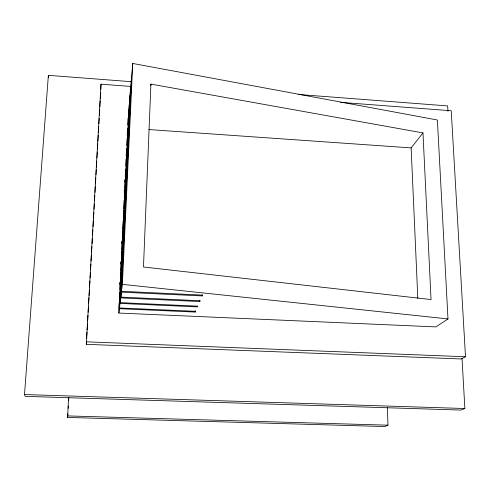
<?xml version="1.0" encoding="UTF-8"?>
<svg xmlns="http://www.w3.org/2000/svg" width="490" height="490" viewBox="0 0 490 490"><rect width="100%" height="100%" fill="white"/><g stroke="black" fill="none" stroke-linecap="round" stroke-linejoin="round"><path stroke-width="0.73" d="M199.791 301.534L200.134 300.744L120.803 297.099L121.41 292.15L131.706 75.215L132.747 63.455L437.386 120.007L447.989 318.929L435.916 326.904L118.856 313.049L119.389 308.7L195.216 312.057L195.528 311.334L119.474 307.959L120.032 303.414L197.458 306.905L197.782 306.152L120.13 302.642L120.705 297.908L199.791 301.534L199.816 300.493M121.41 292.15L202.235 295.917L202.26 294.864M195.216 312.057L195.253 310.562M100.86 89.29L100.989 84.176L130.75 86.43M150.914 84.109L143.478 267.001L431.041 299.555L422.974 132.913L150.914 84.109L150.718 85.615M119.327 294.429L119.401 292.91M119.799 284.549L119.909 282.271M120.307 273.916L120.381 272.397M120.779 264.036L120.889 261.758M121.287 253.397L121.361 251.878M121.765 243.524L121.869 241.245M124.197 192.564L124.344 189.538M124.705 181.974L124.815 179.701M118.911 309.312L119.131 302.875M119.352 300.168L119.713 292.548M119.86 289.498L120.117 282.234M120.332 279.594L120.693 271.975M120.767 270.456L121.097 261.599M121.312 259.026L121.673 251.407M121.747 249.882L122.084 240.958M122.292 238.452L122.659 230.833M122.733 229.308L123.131 220.929M123.278 217.885L123.639 210.265M123.713 208.74L124.111 200.355M124.258 197.311L124.619 189.691M124.693 188.166L125.091 179.787M125.238 176.737L125.514 169.105M125.746 166.073L125.991 159.17M126.218 156.169L126.5 148.464M126.726 145.499L127.057 138.646M127.198 135.595L127.529 128.735M127.712 124.926L128.037 118.072M118.856 313.049L129.084 104.836M119.389 308.7L129.881 95.813L120.032 303.414M120.13 302.642L129.997 94.497L130.714 86.43L120.705 297.908M120.803 297.099L130.836 85.052L131.577 76.648M202.235 295.917L202.591 295.096L121.514 291.305L122.365 284.359L132.747 63.455M340.587 102.361L451.235 110.758L465.5 356.763L461.304 358.98L86.295 344.329L100.989 84.176M86.295 344.329L86.467 341.273M86.644 338.223L86.993 332.11M87.122 329.819L87.471 323.712M87.606 321.422L87.955 315.315M88.127 312.259L88.433 306.911M88.604 303.861L88.953 297.749M89.088 295.458L89.437 289.351M89.566 287.06L89.915 280.954M90.087 277.897L90.393 272.55M90.57 269.5L90.877 264.153M91.048 261.096L91.397 254.99M91.526 252.699L91.875 246.593M92.053 243.536L92.359 238.189M92.53 235.139L92.837 229.792M93.014 226.735L93.363 220.629M93.492 218.338L93.841 212.231M94.013 209.175L94.319 203.828M94.497 200.778L94.803 195.43M94.974 192.374L95.323 186.267M95.452 183.977L95.801 177.87M95.979 174.814L96.285 169.467M96.414 167.176L96.763 161.069M96.934 158.013L97.283 151.906M97.418 149.615L97.767 143.509M97.896 141.218L98.245 135.105M98.374 132.815L98.723 126.708M98.9 123.652L99.207 118.311M99.378 115.254L99.727 109.148M99.862 106.857L100.211 100.744M100.34 98.453L100.689 92.347M387.382 407.619L387.976 425.179L384.858 426.545L67.638 417.443L67.871 413.621M68.196 408.28L68.337 405.99M68.667 400.642L68.857 397.592M67.638 417.443L68.526 397.592M462.003 358.086L464.875 408.519L460.918 410.069L25.223 396.361L24.5 394.554L48.369 75.338L131.424 81.695M417.817 298.416L411.147 147.9L422.974 132.913M67.4 415.912L387.976 425.179M24.5 394.554L464.875 408.519M86.258 341.812L465.5 356.763M148.813 129.55L411.147 147.9M298.3 94.472L447.652 105.913L447.958 111.261M122.365 284.359L447.989 318.929M48.369 75.338L48.547 77.426"/></g></svg>
